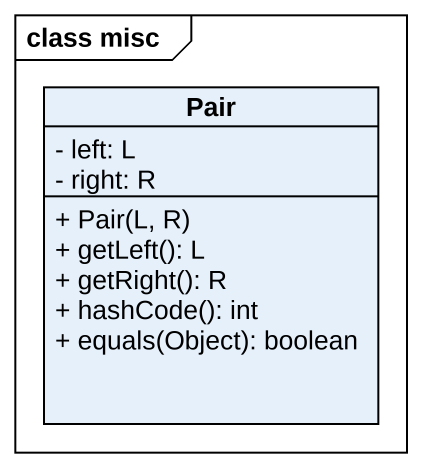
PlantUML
@startuml
mainframe class misc
hide circle
hide empty members
skinparam classAttributeIconSize 0
class Pair {
  - left: L
  - right: R
  + Pair(L, R)
  + getLeft(): L
  + getRight(): R
  + hashCode(): int
  + equals(Object): boolean
}
@enduml
